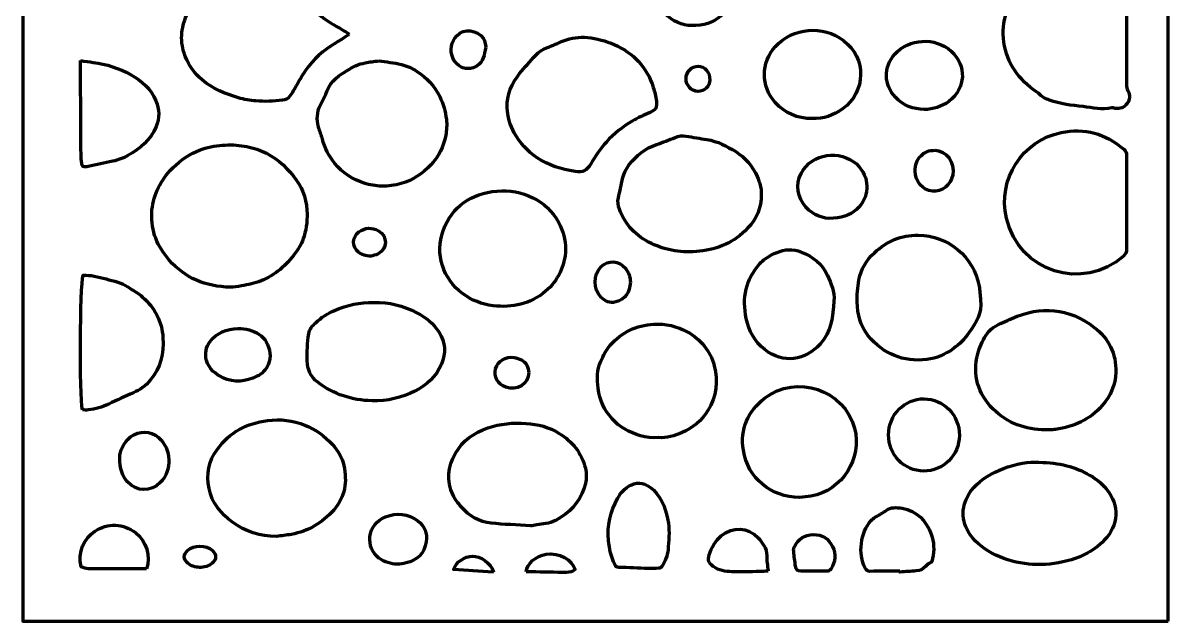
# Model space of a CAD drawing. Header units: inches. Extents: x 0 to 1500, y -3000 to 0.
# Drawn here: x 0 to 1500, y -3000 to -2216 of the extents above; entities that cross this region are included whole.
import ezdxf

# ---------------------------------------------------------------- set-up
doc = ezdxf.new("R2010")
doc.units = ezdxf.units.IN
doc.header["$MEASUREMENT"] = 0
doc.layers.add('Calque 2', color=7, linetype='Continuous')

msp = doc.modelspace()

# ---------------------------------------------------------------- linework, layer by layer
at = {"layer": 'Calque 2', "color": 7, "lineweight": 70, "true_color": 0xffffff}
for points, knots in [([(1500, -3000), (1000, -3000), (500, -3000), (0, -3000), (0, -2000), (0, -1000), (0, 0), (500, 0), (1000, 0), (1500, 0), (1500, -1000), (1500, -2000), (1500, -3000)], [0, 0, 0, 0, 1, 1, 1, 2, 2, 2, 3, 3, 3, 4, 4, 4, 4]), ([(875.7, -2219.4), (891.8, -2219.5), (903.7, -2215.6), (913.6, -2206.9), (930.5, -2192), (931, -2168.8), (914.7, -2153.3), (906, -2144.9), (895.3, -2140.6), (883.4, -2139.8), (866.2, -2138.7), (851.1, -2143.7), (839.9, -2157.3), (828.3, -2171.2), (828.9, -2189.6), (840.9, -2203), (850.9, -2214.3), (863.9, -2219.1), (875.7, -2219.4)], [0, 0, 0, 0, 1, 1, 1, 2, 2, 2, 3, 3, 3, 4, 4, 4, 5, 5, 5, 6, 6, 6, 6]), ([(1445.5, -2225.4), (1445.5, -2201.5), (1445.3, -2177.6), (1445.6, -2153.7), (1445.6, -2149.1), (1444.1, -2146.9), (1440.1, -2145.1), (1426.4, -2139.1), (1412.1, -2135.3), (1397.2, -2134.8), (1362.6, -2133.6), (1332.2, -2144.2), (1308.3, -2169.9), (1289.7, -2189.8), (1281.3, -2213.7), (1285, -2240.9), (1288.8, -2269.3), (1304.4, -2290.4), (1327.7, -2306.2), (1329.2, -2307.2), (1331, -2308.2), (1332.2, -2309.5), (1335.5, -2313.4), (1339.9, -2315.3), (1344.5, -2317), (1358.8, -2322.1), (1373.7, -2323.9), (1388.6, -2325.6), (1401.1, -2327), (1413.6, -2330.3), (1426.3, -2327.3), (1427.6, -2326.9), (1429.2, -2327.5), (1430.7, -2327.8), (1437.1, -2328.9), (1442.4, -2326.8), (1446.3, -2321.6), (1450.1, -2316.4), (1450.6, -2310.5), (1447.4, -2304.9), (1445.8, -2302.1), (1445.5, -2299.4), (1445.5, -2296.4), (1445.5, -2272.7), (1445.5, -2249.1), (1445.5, -2225.4)], [0, 0, 0, 0, 1, 1, 1, 2, 2, 2, 3, 3, 3, 4, 4, 4, 5, 5, 5, 6, 6, 6, 7, 7, 7, 8, 8, 8, 9, 9, 9, 10, 10, 10, 11, 11, 11, 12, 12, 12, 13, 13, 13, 14, 14, 14, 15, 15, 15, 15]), ([(426.6, -2231), (426.2, -2230.1), (426.1, -2229.5), (425.8, -2229.4), (422.3, -2227.1), (418.7, -2224.8), (415, -2222.8), (392.4, -2210.8), (373.5, -2194.7), (360.6, -2172.2), (358.4, -2168.3), (356.2, -2164.4), (353.3, -2161.1), (350.9, -2158.4), (347.7, -2155.4), (344.3, -2154.7), (336.8, -2153), (328.9, -2152.3), (321.1, -2151.9), (306.9, -2151.3), (292.9, -2153.5), (279.3, -2157.6), (270.2, -2160.3), (261.3, -2163.7), (252.9, -2168), (245.8, -2171.6), (239.1, -2176.4), (233.2, -2181.7), (225.4, -2188.6), (219.1, -2196.8), (214.5, -2206.2), (210.5, -2214.3), (208.6, -2222.9), (208, -2231.8), (207.4, -2241.4), (209.3, -2250.5), (212.7, -2259.6), (217.4, -2272), (224.9, -2282.2), (234.8, -2290.6), (248.7, -2302.3), (265.2, -2308.9), (282.2, -2314), (289.7, -2316.2), (297.5, -2317.6), (305.3, -2318.1), (316.8, -2318.9), (328.4, -2319), (339.9, -2317), (343.6, -2316.4), (346.9, -2315.4), (349.3, -2312.3), (351, -2309.9), (352.7, -2307.5), (354.2, -2305), (359.5, -2296.1), (364.2, -2286.8), (370.1, -2278.4), (380.6, -2263.6), (393.6, -2251.3), (409.4, -2242.2), (413.6, -2239.8), (417.7, -2237.2), (421.8, -2234.6), (423.5, -2233.5), (425.1, -2232.1), (426.6, -2231)], [0, 0, 0, 0, 1, 1, 1, 2, 2, 2, 3, 3, 3, 4, 4, 4, 5, 5, 5, 6, 6, 6, 7, 7, 7, 8, 8, 8, 9, 9, 9, 10, 10, 10, 11, 11, 11, 12, 12, 12, 13, 13, 13, 14, 14, 14, 15, 15, 15, 16, 16, 16, 17, 17, 17, 18, 18, 18, 19, 19, 19, 20, 20, 20, 21, 21, 21, 22, 22, 22, 22]), ([(1033.8, -2341.3), (1048.5, -2341.5), (1061.8, -2337.3), (1073.5, -2328.6), (1104.7, -2305.7), (1105.3, -2262.4), (1074.9, -2238.9), (1048, -2218.2), (1008.4, -2221.7), (985.6, -2246.8), (966.6, -2267.8), (966.4, -2299.1), (985.4, -2320.2), (998.3, -2334.5), (1014.6, -2341.2), (1033.8, -2341.3)], [0, 0, 0, 0, 1, 1, 1, 2, 2, 2, 3, 3, 3, 4, 4, 4, 5, 5, 5, 5]), ([(606.3, -2247.7), (605.4, -2243.9), (605.4, -2239.2), (603.1, -2236.1), (594.7, -2224.7), (578.5, -2222.4), (568.3, -2232.7), (561, -2240.1), (558.8, -2251.7), (563.1, -2261.4), (566.9, -2270), (573.3, -2275.6), (583, -2275.7), (592.6, -2275.7), (599.3, -2270.5), (602.9, -2261.7), (604.6, -2257.5), (605.1, -2252.8), (606.3, -2247.7)], [0, 0, 0, 0, 1, 1, 1, 2, 2, 2, 3, 3, 3, 4, 4, 4, 5, 5, 5, 6, 6, 6, 6]), ([(634.4, -2327.1), (635, -2338.7), (637.9, -2349.5), (643.5, -2359.7), (650.8, -2373.3), (661, -2384), (673.6, -2392.5), (688.6, -2402.5), (705.4, -2408), (723.2, -2410.5), (733.4, -2412), (738.5, -2409.5), (743.4, -2401.3), (749.6, -2391), (756.2, -2381), (764.3, -2372), (774.1, -2360.9), (785.7, -2352.1), (798.1, -2344.5), (805.4, -2340), (813.7, -2337), (821.5, -2333.4), (828.7, -2330), (831.1, -2326), (829.8, -2318.3), (828.7, -2312.3), (827.5, -2306.2), (825.7, -2300.4), (817.5, -2273.6), (799.6, -2255.6), (774.5, -2244.2), (763.5, -2239.2), (751.8, -2236.4), (739.8, -2235), (728.8, -2233.7), (718.3, -2235.3), (708.2, -2239.3), (701.1, -2242.1), (694.2, -2245.4), (687.1, -2248.1), (681.1, -2250.4), (675.7, -2253.6), (671.4, -2258.4), (664.3, -2266.3), (657, -2273.9), (650.5, -2282.2), (640.1, -2295.2), (633.8, -2310), (634.4, -2327.1)], [0, 0, 0, 0, 1, 1, 1, 2, 2, 2, 3, 3, 3, 4, 4, 4, 5, 5, 5, 6, 6, 6, 7, 7, 7, 8, 8, 8, 9, 9, 9, 10, 10, 10, 11, 11, 11, 12, 12, 12, 13, 13, 13, 14, 14, 14, 15, 15, 15, 16, 16, 16, 16]), ([(1180.7, -2329.4), (1192.5, -2329), (1203.3, -2325.9), (1212.8, -2318.8), (1235.2, -2301.9), (1236.6, -2271.6), (1215.8, -2252.8), (1194.9, -2234.1), (1160.5, -2236), (1141.9, -2256.9), (1127.2, -2273.3), (1127.6, -2297.3), (1142.8, -2313.3), (1153.1, -2324.2), (1166.1, -2328.9), (1180.7, -2329.4)], [0, 0, 0, 0, 1, 1, 1, 2, 2, 2, 3, 3, 3, 4, 4, 4, 5, 5, 5, 5]), ([(75.4, -2265.3), (75.4, -2268.5), (75.4, -2270.5), (75.4, -2272.6), (75.7, -2311.1), (75.8, -2349.5), (76.1, -2388), (76.2, -2392), (76.6, -2396), (77.2, -2399.9), (77.8, -2404.2), (78.5, -2404.6), (82.4, -2404.6), (83.4, -2404.6), (84.5, -2404.4), (85.5, -2404.2), (96.2, -2401.9), (106.9, -2399.4), (117.6, -2397.2), (124.7, -2395.7), (131.4, -2393.1), (137.6, -2389.6), (153.6, -2380.6), (167.1, -2369.2), (174.5, -2351.8), (179.3, -2340.5), (178.7, -2329.1), (174.2, -2318), (167.8, -2302.2), (155.6, -2291.7), (141.1, -2283.6), (125.8, -2275), (109.3, -2270), (92.1, -2267.5), (86.9, -2266.7), (81.7, -2266.1), (75.4, -2265.3)], [0, 0, 0, 0, 1, 1, 1, 2, 2, 2, 3, 3, 3, 4, 4, 4, 5, 5, 5, 6, 6, 6, 7, 7, 7, 8, 8, 8, 9, 9, 9, 10, 10, 10, 11, 11, 11, 12, 12, 12, 12]), ([(466, -2265.5), (459.7, -2266.4), (454, -2267), (448.5, -2268.2), (444.2, -2269), (439.8, -2270.1), (435.8, -2271.9), (431.1, -2274.1), (426.7, -2277.1), (422.1, -2279.8), (410.3, -2286.7), (401, -2295.6), (396.6, -2309.2), (395, -2314.1), (392.1, -2318.6), (389.7, -2323.3), (384.9, -2332.6), (384.6, -2342.4), (387.2, -2352.2), (388.6, -2357.5), (390.9, -2362.5), (392.2, -2367.8), (395.2, -2379.9), (400.9, -2390.5), (408.7, -2400.1), (418.9, -2412.6), (431.9, -2421), (447, -2425.9), (454.4, -2428.3), (462.3, -2429.5), (470, -2429.8), (478.6, -2430.1), (487.1, -2428.7), (495.6, -2426.3), (511, -2422), (523.3, -2413.4), (534.1, -2402), (544.6, -2391), (551, -2377.8), (553.8, -2363.1), (555.1, -2356.3), (555.5, -2349.2), (554.7, -2342.4), (553.5, -2331.9), (550.7, -2321.8), (545.9, -2312.2), (538.9, -2298.4), (528.7, -2287.6), (516.1, -2279.3), (510, -2275.3), (503, -2272.1), (495.9, -2270.3), (486, -2267.8), (475.7, -2267), (466, -2265.5)], [0, 0, 0, 0, 1, 1, 1, 2, 2, 2, 3, 3, 3, 4, 4, 4, 5, 5, 5, 6, 6, 6, 7, 7, 7, 8, 8, 8, 9, 9, 9, 10, 10, 10, 11, 11, 11, 12, 12, 12, 13, 13, 13, 14, 14, 14, 15, 15, 15, 16, 16, 16, 17, 17, 17, 18, 18, 18, 18]), ([(899.8, -2290.6), (899.9, -2280.2), (893.4, -2272.6), (884.5, -2272.5), (875.9, -2272.4), (868.7, -2279.8), (868.6, -2288.8), (868.5, -2297.8), (875.5, -2305.4), (884.1, -2305.6), (892.3, -2305.8), (899.7, -2298.7), (899.8, -2290.6)], [0, 0, 0, 0, 1, 1, 1, 2, 2, 2, 3, 3, 3, 4, 4, 4, 4]), ([(1445.5, -2451.1), (1445.5, -2430.6), (1445.4, -2410.1), (1445.6, -2389.6), (1445.6, -2386.1), (1444.6, -2383.6), (1441.9, -2381.4), (1418.1, -2360.8), (1390.7, -2353), (1360, -2359.5), (1308.7, -2370.4), (1276.6, -2420.5), (1288.3, -2471.8), (1304.4, -2542.5), (1388.3, -2568.4), (1441.7, -2521.4), (1444.5, -2518.9), (1445.6, -2516.3), (1445.6, -2512.6), (1445.4, -2492.1), (1445.5, -2471.6), (1445.5, -2451.1)], [0, 0, 0, 0, 1, 1, 1, 2, 2, 2, 3, 3, 3, 4, 4, 4, 5, 5, 5, 6, 6, 6, 7, 7, 7, 7]), ([(967.2, -2439.7), (967.5, -2433.5), (965.2, -2425), (961.8, -2417.2), (955.9, -2403.5), (946.2, -2392.4), (933.7, -2384.6), (922.1, -2377.4), (909.8, -2370.9), (895.9, -2368.7), (886.8, -2367.3), (877.7, -2365.5), (868.5, -2364.2), (863.6, -2363.5), (858.8, -2363.9), (854.2, -2365.9), (846.2, -2369.2), (838.2, -2372.4), (830, -2375.2), (815.3, -2380.3), (803.9, -2389.6), (794.3, -2401.5), (790, -2406.9), (787, -2412.9), (785.5, -2419.6), (783.7, -2428.1), (782.1, -2436.6), (780, -2445), (778.8, -2450.2), (779.6, -2455.1), (781.3, -2459.9), (789, -2480.7), (803.3, -2495.6), (823.3, -2505), (843.3, -2514.4), (864.2, -2517.6), (886.2, -2515.2), (910.8, -2512.4), (932.2, -2503.3), (949.3, -2485.1), (960.5, -2473.2), (967.3, -2459.2), (967.2, -2439.7)], [0, 0, 0, 0, 1, 1, 1, 2, 2, 2, 3, 3, 3, 4, 4, 4, 5, 5, 5, 6, 6, 6, 7, 7, 7, 8, 8, 8, 9, 9, 9, 10, 10, 10, 11, 11, 11, 12, 12, 12, 13, 13, 13, 14, 14, 14, 14]), ([(271.7, -2562.3), (275.5, -2561.9), (281, -2561.8), (286.3, -2560.6), (294.9, -2558.8), (303.8, -2557.1), (311.9, -2553.9), (330.5, -2546.6), (344.7, -2533.2), (356.7, -2517.8), (361.8, -2511.2), (365.8, -2503.7), (368.3, -2495.4), (371.6, -2484.1), (372.8, -2472.8), (372, -2461.1), (370.8, -2444.3), (364.9, -2429.5), (354.4, -2416.5), (343, -2402.6), (329.7, -2390.8), (313.1, -2383.8), (304.6, -2380.2), (295.4, -2378.2), (286.3, -2376.8), (277, -2375.3), (267.5, -2375.4), (258, -2376.5), (247.4, -2377.6), (237.2, -2379.8), (227.5, -2384.2), (214.2, -2390.2), (202.8, -2398.6), (193, -2409.4), (178.6, -2425.3), (169.8, -2443.5), (168.8, -2465), (167.6, -2488.8), (176, -2509.1), (191.7, -2526.8), (212.6, -2550.2), (238.8, -2561.5), (271.7, -2562.3)], [0, 0, 0, 0, 1, 1, 1, 2, 2, 2, 3, 3, 3, 4, 4, 4, 5, 5, 5, 6, 6, 6, 7, 7, 7, 8, 8, 8, 9, 9, 9, 10, 10, 10, 11, 11, 11, 12, 12, 12, 13, 13, 13, 14, 14, 14, 14]), ([(1055.7, -2472), (1072.1, -2472.2), (1082.8, -2468.3), (1091.9, -2460.3), (1108.6, -2445.6), (1110.1, -2421.5), (1095.5, -2404.6), (1076.5, -2382.6), (1039.3, -2384.4), (1022.4, -2408), (1012.7, -2421.4), (1012.4, -2439.1), (1021.9, -2452.6), (1031.1, -2465.7), (1044.2, -2471.6), (1055.7, -2472)], [0, 0, 0, 0, 1, 1, 1, 2, 2, 2, 3, 3, 3, 4, 4, 4, 5, 5, 5, 5]), ([(1194.5, -2382.8), (1186.7, -2382.6), (1181, -2385.2), (1176.4, -2389.9), (1170.9, -2395.4), (1168.4, -2402.1), (1168.6, -2410), (1168.8, -2423.7), (1178.6, -2435.2), (1191.2, -2436.3), (1203.9, -2437.5), (1215.1, -2428.6), (1217.9, -2415.2), (1221.3, -2398.8), (1209.3, -2382.9), (1194.5, -2382.8)], [0, 0, 0, 0, 1, 1, 1, 2, 2, 2, 3, 3, 3, 4, 4, 4, 5, 5, 5, 5]), ([(710.9, -2512.9), (710.9, -2500.1), (707.7, -2488.3), (701.6, -2477.1), (693.8, -2462.5), (682.1, -2452.1), (667.7, -2445), (653.1, -2437.8), (637.4, -2434.7), (621, -2436.2), (587.1, -2439.5), (562.6, -2455.6), (550.4, -2488.2), (539.2, -2518.3), (550.5, -2551.9), (575.9, -2570.6), (587.8, -2579.4), (601.1, -2584.8), (615.9, -2586.6), (641.5, -2589.5), (664.7, -2584.6), (684.6, -2567.6), (701.3, -2553.2), (709.9, -2534.9), (710.9, -2512.9)], [0, 0, 0, 0, 1, 1, 1, 2, 2, 2, 3, 3, 3, 4, 4, 4, 5, 5, 5, 6, 6, 6, 7, 7, 7, 8, 8, 8, 8]), ([(456.1, -2521.6), (458.2, -2520.9), (462, -2520.3), (465.2, -2518.6), (477.8, -2511.7), (478, -2495.6), (465.7, -2488.2), (457.9, -2483.5), (447.2, -2484.1), (440.1, -2489.7), (431.1, -2496.8), (430.8, -2509.4), (439.7, -2516.4), (443.9, -2519.8), (449, -2521.2), (456.1, -2521.6)], [0, 0, 0, 0, 1, 1, 1, 2, 2, 2, 3, 3, 3, 4, 4, 4, 5, 5, 5, 5]), ([(1254.4, -2579), (1253.8, -2573), (1253.5, -2566.8), (1252.5, -2560.8), (1245.6, -2522.5), (1211.5, -2494.1), (1172.7, -2494), (1150.5, -2494), (1131.4, -2502), (1115.4, -2517.1), (1105.1, -2526.8), (1097.5, -2538.6), (1095.1, -2552.8), (1093.5, -2562.4), (1092.2, -2572.2), (1092.6, -2581.8), (1093.4, -2597.6), (1096.4, -2612.8), (1107.3, -2625.9), (1127.6, -2650.1), (1152.8, -2660.8), (1184, -2657.1), (1196.9, -2655.6), (1208.4, -2650.4), (1218.8, -2642.8), (1226.6, -2637), (1233.5, -2630.3), (1239.1, -2622.1), (1247.9, -2609.1), (1257, -2596.2), (1254.4, -2579)], [0, 0, 0, 0, 1, 1, 1, 2, 2, 2, 3, 3, 3, 4, 4, 4, 5, 5, 5, 6, 6, 6, 7, 7, 7, 8, 8, 8, 9, 9, 9, 10, 10, 10, 10]), ([(1062.3, -2580.5), (1064, -2568), (1058.2, -2557.5), (1053.7, -2546.9), (1047.3, -2531.5), (1034.7, -2522.1), (1019.4, -2516.2), (1016.8, -2515.2), (1014.2, -2514.3), (1011.5, -2513.7), (1000.4, -2511.6), (990.1, -2515), (980.5, -2520), (975, -2522.9), (969.5, -2526.7), (965.4, -2531.3), (946.9, -2552), (941.7, -2576.6), (947.5, -2603.4), (951, -2619.5), (958.5, -2633.6), (971.6, -2644), (995.9, -2663.5), (1025, -2658.2), (1044.1, -2636.9), (1058.7, -2620.7), (1061.1, -2600.8), (1062.3, -2580.5)], [0, 0, 0, 0, 1, 1, 1, 2, 2, 2, 3, 3, 3, 4, 4, 4, 5, 5, 5, 6, 6, 6, 7, 7, 7, 8, 8, 8, 9, 9, 9, 9]), ([(795.7, -2555.7), (795.7, -2549.4), (793.3, -2542.3), (789.4, -2537.5), (781.1, -2527.1), (766.5, -2526.2), (757.2, -2535.7), (747, -2546), (746.8, -2565), (757.1, -2575.4), (762.4, -2580.7), (768.9, -2584), (776.5, -2581.6), (789.5, -2577.7), (794.7, -2569.6), (795.7, -2555.7)], [0, 0, 0, 0, 1, 1, 1, 2, 2, 2, 3, 3, 3, 4, 4, 4, 5, 5, 5, 5]), ([(78.1, -2723.2), (80.7, -2723.2), (83, -2723.5), (85.3, -2723.2), (94.8, -2722.1), (103.9, -2719.7), (112.5, -2715.5), (123.2, -2710.3), (133.9, -2705.4), (144.7, -2700.7), (153.4, -2696.9), (160.9, -2691.6), (166.9, -2684.2), (180, -2668), (184.9, -2649.3), (183.5, -2628.6), (182, -2607), (172.8, -2589.2), (156.7, -2575.2), (150.9, -2570.1), (144.1, -2566.1), (137.4, -2562), (133.4, -2559.5), (129, -2557), (124.4, -2555.7), (114.1, -2552.6), (103.7, -2550), (93.2, -2547.7), (88.6, -2546.7), (83.6, -2546.8), (79, -2546.5), (74.7, -2561.4), (74, -2703.5), (78.1, -2723.2)], [0, 0, 0, 0, 1, 1, 1, 2, 2, 2, 3, 3, 3, 4, 4, 4, 5, 5, 5, 6, 6, 6, 7, 7, 7, 8, 8, 8, 9, 9, 9, 10, 10, 10, 11, 11, 11, 11]), ([(459.6, -2582.3), (441.5, -2581.8), (424.6, -2585.4), (408.3, -2592.6), (399.1, -2596.6), (390.8, -2602), (383.6, -2608.8), (379.4, -2612.9), (375.1, -2617.1), (374.3, -2623.5), (372.8, -2635.2), (372, -2647), (372.4, -2658.8), (372.8, -2670.2), (376.8, -2679.6), (386.1, -2686.7), (407.1, -2702.9), (431, -2710.5), (457.3, -2711.2), (477, -2711.6), (495.9, -2707.5), (513.5, -2698.4), (528.8, -2690.5), (541.4, -2679.5), (548.2, -2663.1), (554.3, -2648.7), (553.3, -2634.8), (545.2, -2621.3), (538.1, -2609.6), (527.5, -2601.7), (516, -2595.7), (498.4, -2586.5), (479.4, -2581.6), (459.6, -2582.3)], [0, 0, 0, 0, 1, 1, 1, 2, 2, 2, 3, 3, 3, 4, 4, 4, 5, 5, 5, 6, 6, 6, 7, 7, 7, 8, 8, 8, 9, 9, 9, 10, 10, 10, 11, 11, 11, 11]), ([(1339.4, -2749.3), (1341.5, -2749.3), (1343.6, -2749.4), (1345.7, -2749.3), (1348, -2749.2), (1350.3, -2749), (1352.6, -2748.7), (1376.7, -2745.4), (1397.6, -2736), (1413.8, -2717.4), (1424.6, -2704.9), (1431, -2690.4), (1431.5, -2673.7), (1432.2, -2649.2), (1422.1, -2629.3), (1403.2, -2614.9), (1369.9, -2589.4), (1333.5, -2586.2), (1295.2, -2603.3), (1291.4, -2605), (1287.6, -2606.8), (1283.7, -2608.5), (1274.9, -2612.4), (1266.3, -2616.9), (1261.3, -2625.4), (1256.9, -2633), (1252.7, -2641.2), (1250.6, -2649.7), (1243.8, -2677.2), (1250.6, -2701.8), (1270.6, -2721.9), (1289.3, -2740.8), (1313, -2748.8), (1339.4, -2749.3)], [0, 0, 0, 0, 1, 1, 1, 2, 2, 2, 3, 3, 3, 4, 4, 4, 5, 5, 5, 6, 6, 6, 7, 7, 7, 8, 8, 8, 9, 9, 9, 10, 10, 10, 11, 11, 11, 11]), ([(832.3, -2759.4), (843.1, -2760.6), (853.4, -2756.9), (863.3, -2752.8), (877.5, -2747), (888.9, -2737.3), (897.2, -2723.7), (908.4, -2705.2), (910.6, -2685.5), (905.4, -2665.2), (900.4, -2645.5), (887.7, -2630.6), (870.1, -2620.8), (856.7, -2613.4), (842.1, -2609.7), (826.4, -2610.7), (803.5, -2612.2), (784.3, -2621.1), (769.3, -2638.2), (764, -2644.3), (760.1, -2651.9), (756.9, -2659.4), (752, -2670.7), (752, -2682.6), (753.4, -2694.8), (755.2, -2710.4), (761.6, -2723.6), (771.9, -2734.9), (776.6, -2739.9), (782, -2744.7), (788, -2748.1), (801.5, -2755.7), (816, -2760.8), (832.3, -2759.4)], [0, 0, 0, 0, 1, 1, 1, 2, 2, 2, 3, 3, 3, 4, 4, 4, 5, 5, 5, 6, 6, 6, 7, 7, 7, 8, 8, 8, 9, 9, 9, 10, 10, 10, 11, 11, 11, 11]), ([(281.4, -2616.4), (267.1, -2616.7), (253.4, -2622.1), (245, -2633.7), (239.7, -2641), (238, -2649.2), (240.5, -2658.2), (243.7, -2669.7), (252.3, -2676.3), (262, -2680.9), (276.8, -2687.8), (292.1, -2686.3), (306.6, -2679.1), (313, -2675.9), (318.3, -2671), (321.3, -2664.1), (326.1, -2653.4), (323.4, -2643.3), (318.5, -2633.7), (316.6, -2630), (313.1, -2626.6), (309.6, -2624.1), (301.4, -2618.5), (291.9, -2616.6), (281.4, -2616.4)], [0, 0, 0, 0, 1, 1, 1, 2, 2, 2, 3, 3, 3, 4, 4, 4, 5, 5, 5, 6, 6, 6, 7, 7, 7, 8, 8, 8, 8]), ([(662.6, -2674.3), (662.5, -2667.3), (658.9, -2660.6), (652.9, -2657.6), (649.9, -2656.1), (646.6, -2655.1), (643.3, -2654.5), (632.6, -2652.5), (622, -2659), (619.2, -2669.2), (616.4, -2679.3), (622, -2689.6), (632.4, -2693.5), (646.9, -2698.8), (662.6, -2688.9), (662.6, -2674.3)], [0, 0, 0, 0, 1, 1, 1, 2, 2, 2, 3, 3, 3, 4, 4, 4, 5, 5, 5, 5]), ([(1017.2, -2838), (1022.2, -2837.4), (1027.3, -2837.1), (1032.2, -2836.2), (1073.4, -2828.6), (1099.9, -2787.1), (1089.2, -2747.2), (1075.7, -2696.4), (1013.5, -2675.5), (971.5, -2707.9), (949.3, -2725.1), (939.3, -2748.2), (943.7, -2776), (949.4, -2812.5), (980, -2837.6), (1017.2, -2838)], [0, 0, 0, 0, 1, 1, 1, 2, 2, 2, 3, 3, 3, 4, 4, 4, 5, 5, 5, 5]), ([(1179.8, -2803.3), (1205.7, -2803.3), (1226.5, -2782.6), (1226.6, -2756.5), (1226.7, -2729.9), (1206.1, -2708.6), (1180.3, -2708.6), (1154.8, -2708.5), (1133.9, -2729.7), (1133.8, -2755.7), (1133.8, -2782), (1154.3, -2803.2), (1179.8, -2803.3)], [0, 0, 0, 0, 1, 1, 1, 2, 2, 2, 3, 3, 3, 4, 4, 4, 4]), ([(332.3, -2889), (338.7, -2888.1), (345.2, -2887.5), (351.6, -2886.3), (373.8, -2882.2), (392.1, -2871.4), (407.1, -2854.5), (422.3, -2837.3), (424.8, -2817.3), (420.4, -2795.8), (418.2, -2785.2), (412.6, -2776.4), (405.3, -2768.5), (395.2, -2757.4), (383.2, -2748.8), (369.4, -2743.2), (353.7, -2736.9), (337.4, -2734.8), (320.4, -2737), (293.2, -2740.5), (271, -2752.4), (254.7, -2774.5), (243.2, -2789.9), (240, -2807.6), (243.8, -2826.2), (247.6, -2845.2), (259.4, -2859.3), (274.6, -2870.3), (291.6, -2882.8), (310.9, -2888.9), (332.3, -2889)], [0, 0, 0, 0, 1, 1, 1, 2, 2, 2, 3, 3, 3, 4, 4, 4, 5, 5, 5, 6, 6, 6, 7, 7, 7, 8, 8, 8, 9, 9, 9, 10, 10, 10, 10]), ([(665, -2875.2), (666.9, -2874.9), (670, -2874.5), (673.1, -2874), (677.1, -2873.3), (681, -2872.2), (685, -2872), (689.6, -2871.9), (693.6, -2870.2), (697.4, -2868.1), (699.8, -2866.7), (702.2, -2865.3), (704.5, -2863.9), (721.6, -2853.7), (731.9, -2838.7), (736.7, -2819.6), (738.3, -2812.9), (738.5, -2806.5), (736.8, -2799.7), (731.7, -2779.5), (719.7, -2764.5), (702.4, -2753.9), (689.3, -2745.8), (674.8, -2741.7), (659.3, -2740.8), (642, -2739.7), (625.2, -2741), (608.8, -2746.8), (590.9, -2753), (576.1, -2763.2), (566.6, -2780), (556.5, -2797.8), (554.4, -2816), (563.4, -2835), (566.2, -2840.9), (570.1, -2845.7), (574.3, -2850.5), (584.7, -2862.3), (597.4, -2870.2), (613.3, -2871.7), (630, -2873.2), (646.9, -2874), (665, -2875.2)], [0, 0, 0, 0, 1, 1, 1, 2, 2, 2, 3, 3, 3, 4, 4, 4, 5, 5, 5, 6, 6, 6, 7, 7, 7, 8, 8, 8, 9, 9, 9, 10, 10, 10, 11, 11, 11, 12, 12, 12, 13, 13, 13, 14, 14, 14, 14]), ([(126.8, -2785.1), (126.8, -2800.6), (130.4, -2810.3), (137.1, -2817.6), (149.1, -2830.5), (167.4, -2830.9), (179.9, -2818.5), (195.8, -2802.5), (194.8, -2774), (177.8, -2759.4), (167, -2750.2), (152.2, -2749.8), (141.1, -2758.6), (131.2, -2766.6), (127, -2777.3), (126.8, -2785.1)], [0, 0, 0, 0, 1, 1, 1, 2, 2, 2, 3, 3, 3, 4, 4, 4, 5, 5, 5, 5]), ([(1325.7, -2791.6), (1313.6, -2791.2), (1292.4, -2796), (1279, -2802), (1264.3, -2808.5), (1251.1, -2816.8), (1241.4, -2830.1), (1228.5, -2847.8), (1228.3, -2868.8), (1240.9, -2886.8), (1249.5, -2898.9), (1261, -2907.2), (1274.2, -2913.4), (1302.4, -2926.5), (1331.9, -2929), (1362.1, -2922.5), (1382.7, -2918.1), (1401.3, -2909.5), (1416.3, -2894), (1435.5, -2874.2), (1436.6, -2848.6), (1419.3, -2827), (1412.4, -2818.5), (1403.8, -2812.1), (1394.2, -2806.9), (1374.7, -2796.2), (1353.6, -2791.8), (1325.7, -2791.6)], [0, 0, 0, 0, 1, 1, 1, 2, 2, 2, 3, 3, 3, 4, 4, 4, 5, 5, 5, 6, 6, 6, 7, 7, 7, 8, 8, 8, 9, 9, 9, 9]), ([(819.1, -2931.1), (819.1, -2931), (819.1, -2930.9), (819.1, -2930.9), (823.6, -2930.9), (828, -2931.1), (832.4, -2930.8), (834.1, -2930.6), (836.2, -2929.6), (837, -2928.2), (841.2, -2921.6), (844.3, -2914.1), (845, -2906.4), (846, -2894.9), (847.1, -2883.4), (845.4, -2871.7), (842.9, -2855.4), (838.2, -2840.3), (826.2, -2828.5), (815.7, -2818.3), (806.5, -2816.9), (796.3, -2821.6), (788.5, -2825.3), (782.7, -2831.9), (778.8, -2839.4), (769.9, -2856.6), (764.7, -2874.6), (767.1, -2894.3), (768.4, -2905.2), (770.3, -2916), (775.3, -2926), (776.5, -2928.3), (777.8, -2929.6), (780.5, -2929.6), (793.4, -2930), (806.3, -2930.6), (819.1, -2931.1)], [0, 0, 0, 0, 1, 1, 1, 2, 2, 2, 3, 3, 3, 4, 4, 4, 5, 5, 5, 6, 6, 6, 7, 7, 7, 8, 8, 8, 9, 9, 9, 10, 10, 10, 11, 11, 11, 12, 12, 12, 12]), ([(490.6, -2925.5), (494.4, -2925), (498.2, -2924.7), (501.8, -2923.8), (516.4, -2920.1), (526.2, -2911.5), (528.2, -2896), (529.7, -2884.9), (526.5, -2875.2), (517.3, -2868.6), (504.3, -2859.4), (490, -2857), (474.9, -2863.4), (463.2, -2868.3), (455.8, -2877.1), (454.6, -2889.5), (453.6, -2900.4), (457.1, -2910.3), (466.4, -2917.4), (473.5, -2922.8), (481.6, -2925.2), (490.6, -2925.5)], [0, 0, 0, 0, 1, 1, 1, 2, 2, 2, 3, 3, 3, 4, 4, 4, 5, 5, 5, 6, 6, 6, 7, 7, 7, 7]), ([(1148.8, -2934.7), (1148.8, -2935), (1148.8, -2935.3), (1148.8, -2935.7), (1155.9, -2935.2), (1163.1, -2934.7), (1170.2, -2934.3), (1175.2, -2934.1), (1179.1, -2931.9), (1182.4, -2928.4), (1183.9, -2926.9), (1185.3, -2925), (1187.1, -2924.4), (1190.3, -2923.2), (1191, -2920.7), (1191.6, -2918), (1194, -2907.2), (1193.4, -2896.6), (1189.7, -2886.2), (1183.1, -2868.1), (1171.2, -2855.6), (1151.6, -2852), (1144.4, -2850.7), (1136.8, -2850.5), (1130.9, -2854.9), (1126.2, -2858.3), (1121.4, -2861), (1116.4, -2863.8), (1114.5, -2864.9), (1112.6, -2866.4), (1111.1, -2868.1), (1096.8, -2884.4), (1093.6, -2911.4), (1103.3, -2930.6), (1104.7, -2933.4), (1106.3, -2934.8), (1109.5, -2934.8), (1122.6, -2934.6), (1135.7, -2934.7), (1148.8, -2934.7)], [0, 0, 0, 0, 1, 1, 1, 2, 2, 2, 3, 3, 3, 4, 4, 4, 5, 5, 5, 6, 6, 6, 7, 7, 7, 8, 8, 8, 9, 9, 9, 10, 10, 10, 11, 11, 11, 12, 12, 12, 13, 13, 13, 13]), ([(161.9, -2931.5), (168.2, -2915.2), (161.3, -2894.7), (147.9, -2884.3), (131.9, -2871.8), (110.9, -2871), (94.1, -2882.2), (80.7, -2891.2), (71.1, -2909.7), (76.5, -2928.7), (82.4, -2931.9), (88.7, -2931.5), (95, -2931.5), (108.7, -2931.5), (122.5, -2931.5), (136.2, -2931.5), (144.7, -2931.5), (153.1, -2931.5), (161.9, -2931.5)], [0, 0, 0, 0, 1, 1, 1, 2, 2, 2, 3, 3, 3, 4, 4, 4, 5, 5, 5, 6, 6, 6, 6]), ([(976, -2934.4), (975.3, -2927), (974.3, -2920.5), (974.2, -2914.1), (974.2, -2909.2), (973.2, -2904.8), (970.6, -2900.9), (968.3, -2897.4), (965.9, -2893.8), (963, -2890.8), (949.3, -2876.5), (929.8, -2875.6), (914.6, -2888.3), (906.8, -2894.9), (902.1, -2903.6), (899.1, -2913.2), (896.7, -2921), (897.8, -2922.9), (904.3, -2928.2), (911.5, -2934.1), (920.2, -2934.8), (928.7, -2935.2), (940.8, -2935.6), (952.8, -2935.2), (964.8, -2935.1), (968.6, -2935.1), (972.3, -2934.6), (976, -2934.4)], [0, 0, 0, 0, 1, 1, 1, 2, 2, 2, 3, 3, 3, 4, 4, 4, 5, 5, 5, 6, 6, 6, 7, 7, 7, 8, 8, 8, 9, 9, 9, 9]), ([(1035.2, -2934.7), (1040.9, -2934.7), (1046.6, -2934.6), (1052.3, -2934.7), (1054.9, -2934.8), (1056.7, -2933.9), (1058.1, -2931.7), (1064.4, -2922.3), (1065.4, -2912.4), (1060.5, -2902.3), (1055.4, -2891.9), (1046.6, -2886.3), (1035.1, -2886.5), (1023.8, -2886.7), (1015.4, -2892.4), (1010.5, -2902.6), (1009.6, -2904.3), (1009.4, -2906.6), (1009.6, -2908.6), (1010.2, -2915.1), (1011.2, -2921.5), (1012, -2928), (1012.6, -2932.9), (1014.4, -2934.6), (1019.4, -2934.7), (1024.6, -2934.7), (1029.9, -2934.7), (1035.2, -2934.7)], [0, 0, 0, 0, 1, 1, 1, 2, 2, 2, 3, 3, 3, 4, 4, 4, 5, 5, 5, 6, 6, 6, 7, 7, 7, 8, 8, 8, 9, 9, 9, 9]), ([(231.3, -2929.6), (237.1, -2929.8), (243.9, -2927.5), (247.8, -2924.2), (253.9, -2919), (254, -2912.8), (248.2, -2907.4), (240, -2899.7), (223.9, -2899.7), (215.6, -2907.4), (209.9, -2912.7), (210, -2919.2), (216.1, -2924.2), (220.4, -2927.9), (225.7, -2929.2), (231.3, -2929.6)], [0, 0, 0, 0, 1, 1, 1, 2, 2, 2, 3, 3, 3, 4, 4, 4, 5, 5, 5, 5]), ([(659, -2935.5), (661.8, -2935.5), (664, -2935.5), (666.3, -2935.5), (681.5, -2935.8), (696.7, -2936.1), (711.9, -2936.2), (716.1, -2936.2), (720.2, -2935.4), (723.4, -2932.2), (719.4, -2920.2), (702.3, -2909.3), (685.3, -2912.3), (672.3, -2914.5), (659.9, -2924.8), (659, -2935.5)], [0, 0, 0, 0, 1, 1, 1, 2, 2, 2, 3, 3, 3, 4, 4, 4, 5, 5, 5, 5]), ([(616.2, -2935.9), (612.8, -2922.8), (598.7, -2914.8), (589.2, -2914.9), (578.6, -2915), (567.2, -2922.5), (564.1, -2932.2), (581.3, -2933.4), (598.4, -2934.7), (616.2, -2935.9)], [0, 0, 0, 0, 1, 1, 1, 2, 2, 2, 3, 3, 3, 3])]:
    msp.add_open_spline(points, degree=3, knots=knots, dxfattribs=at)

doc.saveas('drawing.dxf')
